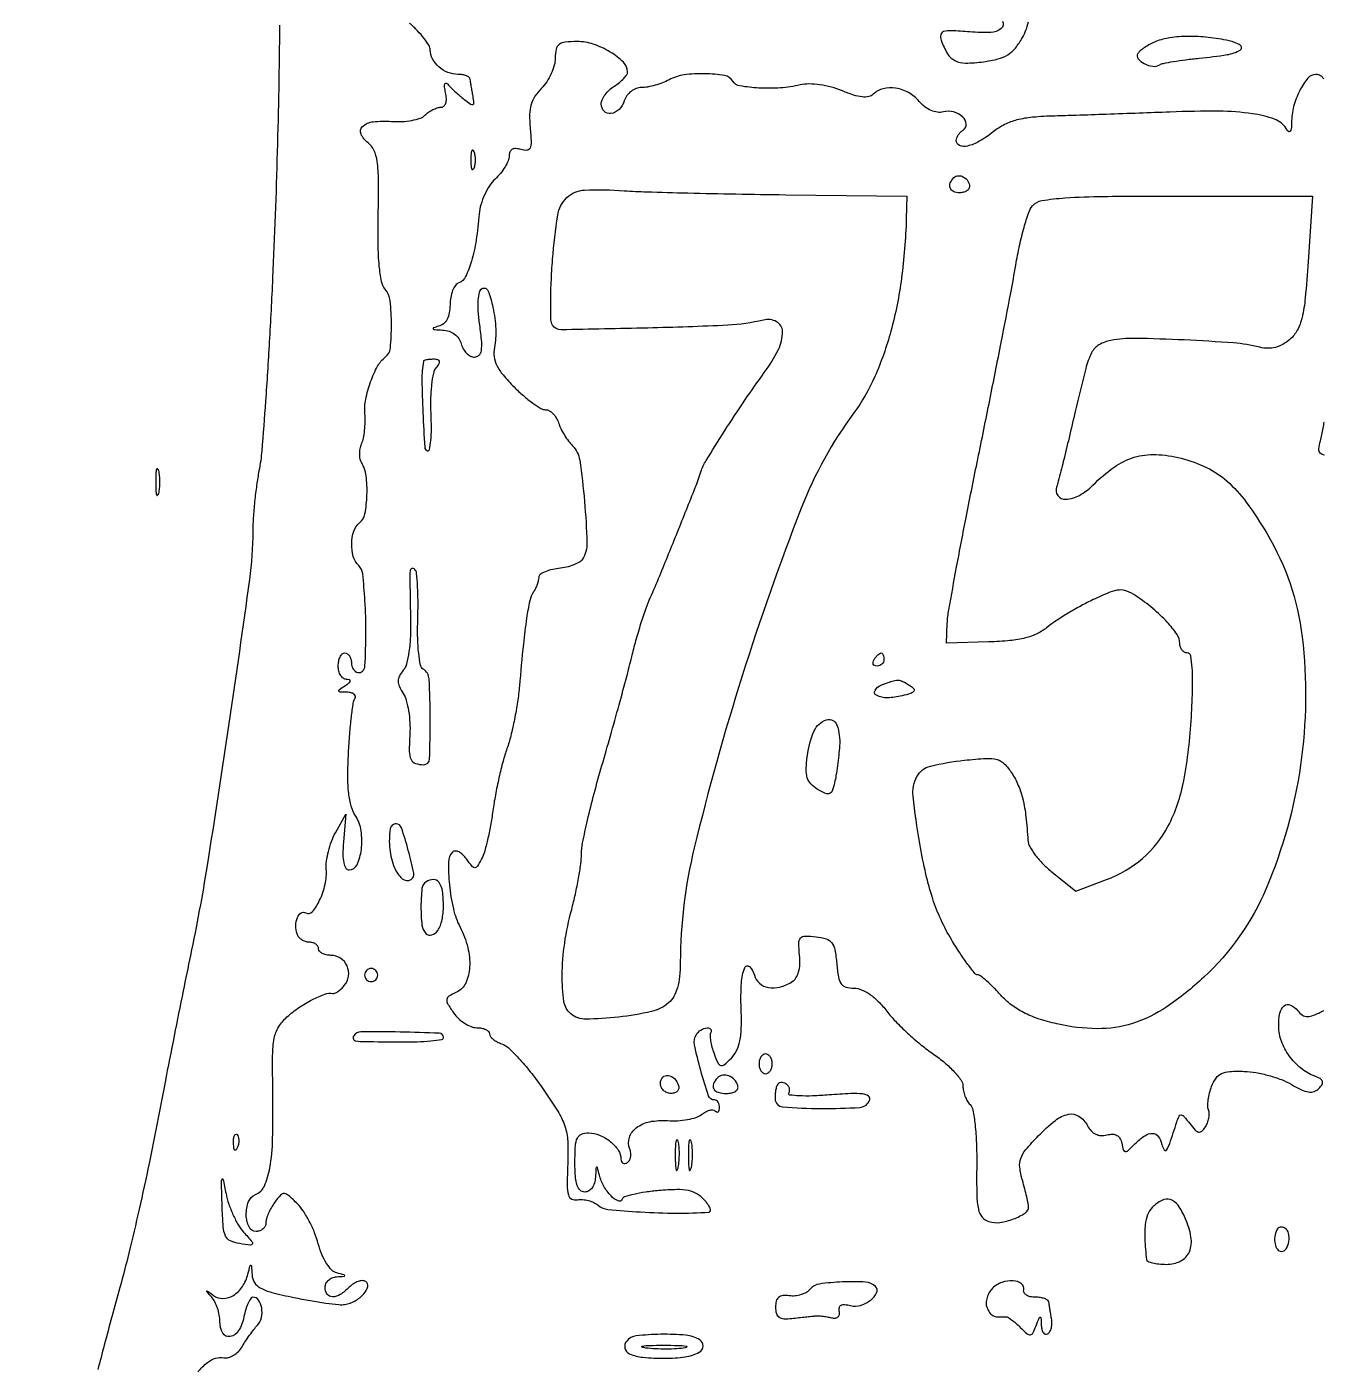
# Model space of a CAD drawing. Extents: x 0 to 5034, y 0 to 2560.
# Drawn here: x 2318.6 to 2515.8, y 1285.7 to 1489.2 of the extents above; entities that cross this region are included whole.
import ezdxf

# ---------------------------------------------------------------- set-up
doc = ezdxf.new("R2010")
doc.units = 0

msp = doc.modelspace()

# ---------------------------------------------------------------- linework, layer by layer
for points in [[(2322.927894, 1251.294968, 0.000022), (2409.49966, 1250.401181, 0.000401)], [(2357.078713, 1489.472589, -0.008938), (2356.009063, 1451, -0.002717), (2355.511209, 1441.266886, -0.003451), (2354.940753, 1432.287104, -0.002715), (2354.369892, 1424.767598, -0.028295), (2353.944662, 1421.700779, 0.014048), (2353.582583, 1419.543079, 0.008969), (2353.277495, 1417.017716, 0.009011), (2353.06732, 1414.529475, 0.016563), (2353, 1412.49777, -0.034414), (2352.494105, 1405.156312, -0.002077), (2349.370779, 1383.270719, -0.003288), (2346.049324, 1361.657528, -0.011962), (2343.521934, 1348, 0.001878), (2342.408718, 1342.595882, 0.000944), (2341.041869, 1335.765625, 0.000938), (2339.655242, 1328.698408, 0.00139), (2338.469021, 1322.5, -0.005474), (2337.237367, 1316.337291, -0.00377), (2335.712904, 1309.38125, -0.003801), (2334.144717, 1302.710392, -0.007741), (2332.792215, 1297.5, 0.001097), (2331.568817, 1293.031975, 0.001211), (2330.404975, 1288.703125, 0.001124), (2329.428247, 1285.001396, 0.006201)], [(2344.653521, 1284.63742, -0.049036), (2346.12396, 1286.083475, -0.095733), (2347.332197, 1286.725083, -0.119978), (2348.59492, 1286.79899, 0.11252), (2349.306245, 1286.830127, 0.067937), (2350.085741, 1287.162923, 0.062649), (2350.811942, 1287.731564, 0.064304), (2351.367359, 1288.457768, -0.014031), (2351.889073, 1289.30386, -0.009812), (2352.521993, 1290.228536, -0.009908), (2353.163999, 1291.091407, -0.020251), (2353.70751, 1291.736707, 0.131288), (2354.312084, 1292.899694, 0.094948), (2354.354625, 1294.366861, 0.113372), (2353.870992, 1295.556528, 0.244424), (2353.018011, 1296, 0.253803), (2352.683702, 1295.818619, 0.037203), (2352.299353, 1295.11875, 0.034497), (2351.935707, 1294.149318, 0.023131), (2351.65, 1293, -0.084743), (2350.851548, 1290.9197, -0.214648), (2349.555788, 1290.009512, -0.327437), (2348.445035, 1290.537037, -0.124269), (2348, 1292.3, 0.04656), (2347.908226, 1293.283403, 0.034901), (2347.632812, 1294.336145, 0.035694), (2347.229233, 1295.298712, 0.065056), (2346.75, 1296.001772, -0.001859), (2346.020269, 1296.826257, -0.379405), (2346.020717, 1296.926706, -0.38604), (2346.119573, 1296.93705, -0.001873), (2347.002835, 1296.284456, 0.165486), (2348.460535, 1295.814185, 0.134766), (2350.043879, 1296.276082, 0.10915), (2351.420233, 1297.608563, 0.08417), (2352.26733, 1299.524933, -0.002098), (2352.604403, 1300.8316, -0.406624), (2352.71125, 1300.8959, -0.33085), (2352.801688, 1300.788767, -0.00185), (2352.883999, 1299.380105, 0.130146), (2353.254852, 1298.236179, 0.127018), (2354.1458, 1297.413179, 0.061024), (2355.87743, 1296.739161, 0.011018), (2359.25, 1295.959227, 0.007899), (2361.752974, 1295.479337, 0.009696), (2364.104688, 1295.113706, 0.008338), (2366.083741, 1294.87874, 0.066683), (2367, 1294.90777, 0.086675), (2368.556903, 1295.454582, 0.080351), (2369.88311, 1296.507509, 0.120489), (2370.48626, 1297.612666, 0.330552), (2370.176581, 1298.390867, 0.151907), (2369.676666, 1298.519617, 0.071762), (2369.016171, 1298.390725, 0.061108), (2368.304654, 1298.039918, 0.051362), (2367.652048, 1297.509191, -0.053437), (2366.28736, 1296.408721, -0.143303), (2365.102151, 1296.058671, -0.248625), (2364.317129, 1296.472216, -0.150771), (2364, 1297.5, -0.113553), (2364.133735, 1298.081275, -0.093499), (2364.514062, 1298.59345, -0.087338), (2365.081595, 1298.958323, -0.082928), (2365.75, 1299.116001, 0.002304), (2366.903474, 1299.197801, 0.382291), (2366.984333, 1299.282011, 0.348281), (2366.911321, 1299.381005, 0.00217), (2365.769828, 1299.685507, -0.138864), (2365.008, 1300.134243, -0.049819), (2364.225467, 1301.136373, -0.042939), (2363.514798, 1302.509519, -0.032194), (2362.967081, 1304.122253, 0.030662), (2362.402607, 1305.801176, 0.023764), (2361.592873, 1307.552119, 0.024297), (2360.676872, 1309.118108, 0.051933), (2359.795096, 1310.204904, 0.013509), (2358.444051, 1311.484854, 0.165796), (2357.799551, 1311.759447, 0.229358), (2357.227832, 1311.533243, 0.027945), (2356.347844, 1310.461027, 0.02985), (2355.831968, 1309.659175, 0.026992), (2355.395929, 1308.774725, 0.027989), (2355.092732, 1307.939194, 0.073165), (2355, 1307.30887, -0.113848), (2354.884823, 1306.809589, -0.100309), (2354.559375, 1306.384481, -0.09388), (2354.072784, 1306.099217, -0.08597), (2353.5, 1306, -0.291577), (2352.427956, 1306.683256, -0.105349), (2352.00456, 1308.524459, -0.093667), (2352.351224, 1310.535715, -0.21495), (2353.409753, 1311.603742, 0.200725), (2354.759587, 1312.893373, 0.06068), (2355.58934, 1315.665772, 0.036216), (2356.021668, 1320.099866, 0.010305), (2356.050643, 1327.025969, -0.005688), (2356.021758, 1332.745994, -0.044185), (2356.273841, 1335.401658, -0.092273), (2356.927248, 1337.101508, -0.071724), (2358.197079, 1338.626957, -0.033656), (2360.019816, 1340.059499, -0.031363), (2362.060475, 1341.271965, -0.031133), (2363.949784, 1342.095724, -0.135923), (2365.154088, 1342.190729, 0.158148), (2365.480193, 1342.230789, 0.041566), (2365.943031, 1342.495186, 0.037946), (2366.447152, 1342.901145, 0.031076), (2366.921342, 1343.405222, 0.138372), (2367.558303, 1344.840308, 0.140525), (2367.345834, 1346.387264, 0.143877), (2366.353971, 1347.561249, 0.146917), (2364.893011, 1348, -0.050854), (2364.168668, 1348.073863, -0.070807), (2363.556072, 1348.29375, -0.0909), (2363.144157, 1348.618285, -0.182536), (2363, 1349, 0.140362), (2362.890798, 1349.381338, 0.099913), (2362.583854, 1349.70625, 0.085122), (2362.1248, 1349.925077, 0.068857), (2361.583333, 1350, -0.080979), (2361.009192, 1350.093601, -0.067685), (2360.45473, 1350.367188, -0.069), (2360.003358, 1350.772203, -0.091774), (2359.730641, 1351.25, -0.088188), (2359.527183, 1352.513127, -0.093847), (2359.780126, 1353.739735, -0.147277), (2360.35937, 1354.451712, -0.295409), (2361.054612, 1354.466248, 0.372771), (2362.05424, 1354.627625, 0.064743), (2363.169464, 1356.375969, 0.054279), (2364.003081, 1358.809337, 0.073518), (2364.176574, 1361.123635, -0.052359), (2364.216185, 1362.335442, -0.027259), (2364.504766, 1363.821509, -0.02678), (2364.971251, 1365.330304, -0.036699), (2365.559346, 1366.623635), (2367.131204, 1369.5), (2366.789176, 1365.25, 0.018376), (2366.707442, 1363.37467, 0.051376), (2366.833245, 1362.066221, 0.089842), (2367.146679, 1361.276252, 0.259041), (2367.644119, 1361, 0.294392), (2368.852806, 1361.779185, 0.076017), (2369.510524, 1364.120694, 0.066208), (2369.481933, 1366.943954, 0.107209), (2368.64854, 1369.18553, -0.073803), (2367.980127, 1370.673423, -0.040421), (2367.593802, 1372.638905, -0.029519), (2367.451983, 1375.249969, -0.012097), (2367.554774, 1378.799424, -0.0068), (2367.7463, 1381.664735, -0.009346), (2368.001574, 1384.233874, -0.006508), (2368.281838, 1386.365257, -0.102814), (2368.530546, 1387.049424, 0.182692), (2368.600805, 1387.410513, 0.185204), (2368.414061, 1387.725266, 0.113074), (2367.960319, 1387.941026, 0.052601), (2367.309017, 1388.015313, -0.011801), (2366.303892, 1388.047553, -0.312363), (2366.102405, 1388.204312, -0.323649), (2366.181771, 1388.44227, -0.012279), (2367, 1389, 0.021149), (2367.621859, 1389.440231, 0.167501), (2367.8125, 1389.730859, 0.405416), (2367.704915, 1389.918023, 0.066727), (2367.25, 1389.984687, -0.156456), (2366.773177, 1390.144102, -0.095937), (2366.367188, 1390.583002, -0.078496), (2366.09307, 1391.234059, -0.060533), (2366, 1392, -0.048028), (2366.073693, 1392.765418, -0.068025), (2366.29375, 1393.4125, -0.088204), (2366.618118, 1393.848523, -0.191087), (2367, 1394, -0.148195), (2367.381354, 1393.884432, -0.098894), (2367.70625, 1393.559375, -0.082425), (2367.925306, 1393.073457, -0.064853), (2368, 1392.5, 0.141382), (2368.276055, 1391.54324, 0.195013), (2368.994021, 1391.026547, 0.260901), (2369.707791, 1391.225483, 0.185345), (2370.055556, 1392, 0.013231), (2370.204976, 1397.144376, 0.016069), (2370.062429, 1401.965382, 0.011525), (2369.717841, 1406.021867, 0.171041), (2369.111111, 1407.288889, -0.127546), (2368.290099, 1408.684762, -0.074967), (2368.040791, 1410.617258, -0.075869), (2368.371344, 1412.511057, -0.139461), (2369.25, 1413.791567, 0.175964), (2370.061041, 1415.175279, 0.036843), (2370.369181, 1418.013416, 0.038723), (2370.242691, 1420.959246, 0.108739), (2369.564185, 1422.896147, -0.088679), (2369.333416, 1423.479536, -0.049185), (2369.255624, 1424.243379, -0.046987), (2369.329707, 1425.057889, -0.055455), (2369.554896, 1425.797887, 0.052758), (2369.820157, 1426.653025, 0.021881), (2370.003156, 1427.850779, 0.021357), (2370.088742, 1429.162561, 0.02579), (2370.052801, 1430.396253, -0.070001), (2370.182674, 1432.59192, -0.036783), (2370.919754, 1435.230659, -0.036401), (2371.988783, 1437.632952, -0.107484), (2373.153932, 1439.000629, 0.208438), (2373.921208, 1440.376331, 0.024663), (2374.094637, 1443.952766, 0.026981), (2373.897285, 1447.549673, 0.147037), (2373.145026, 1449.325254, -0.124994), (2372.578427, 1450.516316, -0.025185), (2372.236805, 1452.856281, -0.020387), (2372.060384, 1456.129676, -0.008311), (2372.076194, 1460.588643, 0.005895), (2372.121107, 1465.949291, 0.033908), (2371.919271, 1468.77922, 0.069814), (2371.43103, 1470.487466, 0.131152), (2370.536176, 1471.597206, -0.128246), (2369.458749, 1472.917841, -0.32521), (2369.690833, 1474.064992, -0.158902), (2371.310211, 1474.802121, -0.04605), (2374.090228, 1474.857614, 0.030301), (2375.667005, 1474.839489, 0.032889), (2377.191129, 1475.015298, 0.034884), (2378.4618, 1475.340211, 0.116858), (2379.188491, 1475.788491, -0.043674), (2379.741068, 1476.252133, -0.036595), (2380.398493, 1476.644119, -0.0381), (2381.057106, 1476.913563, -0.078202), (2381.60638, 1477, 0.181247), (2382.057093, 1477.168929, 0.137511), (2382.348924, 1477.614079, 0.088903), (2382.441897, 1478.327212, 0.04204), (2382.319634, 1479.25, -0.021491), (2382.174186, 1480.083411, -0.099849), (2382.207801, 1480.568178, -0.410358), (2382.389719, 1480.673238, -0.155987), (2382.663253, 1480.5, 0.023475), (2383.099341, 1480.02593, 0.00911), (2383.744682, 1479.410169, 0.008995), (2384.469109, 1478.767405, 0.011012), (2385.169707, 1478.194193, 0.013059), (2386.124449, 1477.486917, 0.247881), (2386.481354, 1477.441887, 0.341852), (2386.643226, 1477.704995, 0.020142), (2386.496218, 1478.694193, -0.003139), (2386.35922, 1479.440556, -0.003123), (2386.231361, 1480.189857, -0.003059), (2386.127708, 1480.846136, -0.012217), (2386.076511, 1481.25, 0.205262), (2385.917018, 1481.537449, 0.069889), (2385.493725, 1481.779687, 0.055576), (2384.894706, 1481.94495, 0.039559), (2384.2, 1482, -0.097656), (2382.686798, 1482.298393, -0.083934), (2381.307689, 1483.157015, -0.087931), (2380.338685, 1484.377491, -0.124547), (2380, 1485.716071, 0.138841), (2379.808222, 1486.393396, 0.026957), (2379.077371, 1487.448638, 0.02678), (2378.06158, 1488.622854, 0.02196), (2376.859134, 1489.766071, -0.006321)], [(2467.04861, 1490.076342, -0.341687), (2466.806004, 1488.972475, -0.167314), (2465.247169, 1488.377877, -0.029186), (2462.055372, 1488.459318, 0.008438), (2459.24238, 1488.648046, 0.083918), (2458.072523, 1488.510156, 0.281787), (2457.64486, 1488.038669, 0.133004), (2457.710607, 1487.187491, 0.048437), (2458.665675, 1485.150043, 0.142608), (2459.784528, 1484.1028, 0.121188), (2461.409698, 1483.725969, 0.030494), (2464.140045, 1483.929272, 0.029735), (2466.34217, 1484.36363, 0.075152), (2467.839412, 1485.004114, 0.083585), (2468.986298, 1486.012091, 0.043552), (2470.057885, 1487.592154, 0.074406), (2470.960832, 1489.988487, 0.05157)], [(2515.897106, 1481.285579, 0.100424), (2515.606526, 1481.660722, 0.093457), (2515.172032, 1481.912504, 0.084909), (2514.660515, 1482, 0.22603), (2513.46867, 1481.432207, 0.053798), (2512.242294, 1479.536163, 0.050883), (2511.310028, 1477.096149, 0.06417), (2510.984687, 1474.702947, -0.018726), (2510.941929, 1473.740508, -0.160989), (2510.776116, 1473.349507, -0.422437), (2510.52358, 1473.336597, -0.064318), (2510.164378, 1473.768271, 0.166373), (2508.393608, 1475.187126, 0.051242), (2505.02647, 1476.023228, 0.033736), (2499.9603, 1476.396502, 0.011161), (2492.5, 1476.275481, -0.00059), (2487.810722, 1476.100208, -0.000489), (2482.816083, 1475.924318, -0.000493), (2478.236351, 1475.772046, -0.001328), (2474.980284, 1475.675661, 0.015562), (2471.607056, 1475.479597, 0.040961), (2469.222289, 1475.067646, 0.053612), (2467.338262, 1474.35838, 0.049676), (2465.595425, 1473.25, -0.034861), (2463.499881, 1471.828575, -0.074264), (2461.684548, 1471.107571, -0.154066), (2460.502771, 1471.197462, -0.306367), (2460, 1471.940983, -0.09317), (2460.076639, 1472.348701, -0.052969), (2460.308014, 1472.795915, -0.050372), (2460.647472, 1473.212324, -0.058221), (2461.048558, 1473.530011, 0.280206), (2461.512175, 1474.440847, 0.190174), (2460.990215, 1475.517431, 0.119992), (2459.588678, 1476.291592, 0.131142), (2458.036829, 1476.29938, -0.096934), (2457.140356, 1476.243265, -0.070007), (2456.17276, 1476.511614, -0.062483), (2455.215562, 1477.079064, -0.050736), (2454.351356, 1477.902615, 0.087514), (2452.73384, 1479.232489, 0.090414), (2450.776943, 1479.909763, 0.099806), (2448.868796, 1479.821736, 0.135914), (2447.37705, 1478.97705, -0.151333), (2446.695627, 1478.617942, -0.073657), (2445.702958, 1478.580622, -0.050442), (2444.37847, 1478.863297, -0.021182), (2442.666807, 1479.49475, 0.032611), (2440.995728, 1480.068221, 0.03144), (2439.243806, 1480.427957, 0.033235), (2437.593796, 1480.548982, 0.058884), (2436.239757, 1480.398253, -0.039896), (2433.251766, 1479.950497, -0.031206), (2429.970957, 1479.928832, -0.027048), (2427.097993, 1480.245768, -0.216612), (2426.01913, 1480.969047, 0.215563), (2424.749638, 1481.823819, 0.036589), (2421.770999, 1482.107105, 0.039613), (2418.594588, 1481.924231, 0.089842), (2416.315741, 1481.179408, -0.032077), (2415.333328, 1480.727701, -0.023002), (2414.186092, 1480.346451, -0.02335), (2413.05537, 1480.083905, -0.045396), (2412.133129, 1480, 0.089652), (2411.312749, 1479.851711, 0.073114), (2410.529953, 1479.420382, 0.071981), (2409.893711, 1478.774005, 0.081795), (2409.5, 1478, -0.117523), (2408.700889, 1476.670812, -0.164267), (2407.474194, 1476.047855, -0.240352), (2406.444206, 1476.397762, -0.195316), (2406, 1477.491526, -0.107418), (2406.143819, 1478.153239, -0.050645), (2406.5875, 1478.911816, -0.046919), (2407.234913, 1479.643741, -0.048682), (2408, 1480.232073, 0.02966), (2408.765539, 1480.775772, 0.035671), (2409.4125, 1481.376265, 0.038477), (2409.868707, 1481.946918, 0.150493), (2410, 1482.373251, 0.202123), (2409.377699, 1483.849775, 0.057384), (2407.364822, 1485.406861, 0.054836), (2404.79314, 1486.59941, 0.08134), (2402.34699, 1487, 0.023625), (2400.489653, 1486.912193, 0.137624), (2399.584699, 1486.563265, 0.18467), (2399.134849, 1485.852128, 0.049742), (2399, 1484.5, -0.068061), (2398.848223, 1483.39016, -0.039029), (2398.384332, 1482.118707, -0.038206), (2397.706388, 1480.890141, -0.051241), (2396.904109, 1479.904109, 0.052416), (2395.918185, 1478.686551, 0.07413), (2395.340144, 1477.419266, 0.064226), (2395.108595, 1475.904338, 0.029627), (2395.180184, 1473.907793, -0.011882), (2395.336648, 1471.717504, -0.11193), (2395.173173, 1470.794968, -0.286978), (2394.690312, 1470.45493, -0.090734), (2393.776075, 1470.571071, 0.056614), (2393.001128, 1470.723507, 0.145695), (2392.448303, 1470.606695, 0.177672), (2392.116603, 1470.229668, 0.092729), (2392, 1469.606343, -0.100862), (2391.85208, 1468.880527, -0.036257), (2391.367852, 1467.937952, -0.034185), (2390.671517, 1466.953011, -0.034271), (2389.848007, 1466.073024, 0.061681), (2389.00453, 1465.066652, 0.036635), (2388.251759, 1463.692378, 0.036153), (2387.693175, 1462.18837, 0.051119), (2387.435917, 1460.784069, -0.018744), (2386.970624, 1456.808839, -0.032951), (2386.24917, 1453.580732, -0.03838), (2385.36161, 1451.240331, -0.193666), (2384.35781, 1450.307063, 0.146556), (2383.837074, 1449.905043, 0.059134), (2383.398857, 1449.110795, 0.051713), (2383.100481, 1448.083661, 0.044875), (2383, 1446.966335, -0.043987), (2382.889998, 1445.718377, -0.078827), (2382.554294, 1444.748317, -0.098223), (2382.000941, 1444.072801, -0.108689), (2381.25, 1443.689326, 0.015572), (2380.471053, 1443.45963, 0.56452), (2380.436823, 1443.310114, 0.174733), (2380.710553, 1443.187205, 0.006651), (2381.84362, 1443.116001, -0.066603), (2382.84633, 1442.930983, -0.080271), (2383.697058, 1442.492752, -0.084737), (2384.332366, 1441.832112, -0.085459), (2384.710251, 1441, 0.064989), (2385.020586, 1440.235421, 0.067624), (2385.513557, 1439.5875, 0.074913), (2386.106674, 1439.149761, 0.122165), (2386.710469, 1439, 0.191581), (2387.396889, 1439.27303, 0.164122), (2387.763978, 1439.964069, 0.064073), (2387.811454, 1441.320362, 0.010925), (2387.514832, 1443.892155, -0.017343), (2387.302942, 1445.962399, -0.032902), (2387.300375, 1447.63748, -0.039392), (2387.477706, 1448.86918, -0.201536), (2387.870468, 1449.419945, -0.467391), (2388.763334, 1449.123198, -0.042336), (2389.532389, 1446.554139, -0.039594), (2389.947617, 1443.304671, -0.059277), (2389.746375, 1440.453578, 0.080938), (2389.708171, 1439.057549, 0.082324), (2390.116433, 1437.730434, 0.059247), (2391.067598, 1436.28205, 0.021495), (2392.732466, 1434.467534, 0.017721), (2394.157759, 1433.139842, 0.022237), (2395.572867, 1432.018588, 0.021148), (2396.814778, 1431.199057, 0.136083), (2397.532612, 1431, -0.130179), (2398.089278, 1430.85257, -0.068811), (2398.659683, 1430.414239, -0.061084), (2399.156906, 1429.768477, -0.056765), (2399.498121, 1429.00592, 0.037513), (2399.849033, 1428.133237, 0.022701), (2400.385892, 1427.156813, 0.022678), (2401.010692, 1426.230579, 0.036667), (2401.63157, 1425.511287, -0.161984), (2402.722189, 1423.333172, -0.013857), (2403.450273, 1417.048175, -0.014473), (2403.82045, 1410.746421, -0.146869), (2403.148681, 1408.240571, -0.127763), (2402.697528, 1407.809126, -0.035706), (2401.805664, 1407.391928, -0.033546), (2400.691943, 1407.04852, -0.029753), (2399.49675, 1406.840233, 0.031058), (2398.3479, 1406.636933, 0.045383), (2397.375797, 1406.306193, 0.054956), (2396.694036, 1405.908153, 0.233413), (2396.484687, 1405.5, -0.056213), (2396.424416, 1405.030292, -0.025512), (2396.24638, 1404.435718, -0.024873), (2395.992547, 1403.821149, -0.031165), (2395.694933, 1403.281167, 0.087131), (2395.129195, 1401.913489, 0.017448), (2394.645806, 1399.308863, 0.012172), (2394.151561, 1395.352018, 0.003176), (2393.553115, 1388.97494, -0.015866), (2393.265406, 1386.567567, -0.011393), (2392.797864, 1383.899303, -0.011524), (2392.235802, 1381.377455, -0.024216), (2391.660452, 1379.45477, 0.019665), (2391.06702, 1377.535421, 0.009347), (2390.447406, 1375.023523, 0.009249), (2389.896604, 1372.369802, 0.012956), (2389.510313, 1369.97983, -0.011542), (2389.15598, 1367.747512, -0.012139), (2388.70403, 1365.571381, -0.011849), (2388.224923, 1363.716324, -0.052026), (2387.805488, 1362.667425, -0.016945), (2387.165397, 1361.544926, -0.260135), (2386.790087, 1361.335156, -0.225741), (2386.378824, 1361.530459, -0.013008), (2385.502384, 1362.665852, 0.04625), (2384.932939, 1363.310149, 0.073039), (2384.328962, 1363.731148, 0.102588), (2383.787608, 1363.874267, 0.212985), (2383.38786, 1363.721194, 0.196102), (2382.747425, 1362.198397, 0.027651), (2382.901888, 1358.72734, 0.032046), (2383.508676, 1355.056762, 0.063305), (2384.531937, 1352.290873, -0.059163), (2385.696513, 1349.221111, -0.075185), (2385.981599, 1346.207585, -0.094208), (2385.379992, 1343.787273, -0.181714), (2383.979944, 1342.402814, 0.031191), (2382.835029, 1341.80289, 0.225219), (2382.501658, 1341.29708, 0.172204), (2382.637431, 1340.631991, 0.017205), (2383.536648, 1339.25, 0.051838), (2384.283767, 1338.389232, 0.045942), (2385.221078, 1337.660938, 0.048588), (2386.197869, 1337.162742, 0.09391), (2387.056704, 1337, -0.046027), (2387.800515, 1336.931384, -0.065963), (2388.429157, 1336.726045, -0.086025), (2388.853528, 1336.423674, -0.197533), (2389, 1336.067388, 0.162736), (2389.133817, 1335.667129, 0.060506), (2389.550611, 1335.233973, 0.051821), (2390.157176, 1334.836369, 0.042363), (2390.87442, 1334.539857, -0.112924), (2391.841865, 1333.970117, -0.017083), (2393.431259, 1332.361893, -0.018417), (2395.201892, 1330.295692, -0.014996), (2396.946386, 1327.960927, -0.012677), (2399.377959, 1324.300489, -0.059036), (2400.462697, 1322.01456, -0.06993), (2400.892662, 1319.723267, -0.02218), (2400.897919, 1316.238457, 0.008136), (2400.811521, 1312.987796, 0.070194), (2400.998937, 1311.552681, 0.214645), (2401.511137, 1310.935724, 0.159076), (2402.400141, 1310.810873, -0.064891), (2403.169789, 1310.846597, -0.043872), (2404.036595, 1310.696995, -0.043866), (2404.864183, 1310.398396, -0.064785), (2405.516076, 1309.986658, 0.150055), (2407.008699, 1309.364651, 0.008747), (2411.983902, 1308.968496, 0.01408), (2417.422475, 1308.784558, 0.018299), (2422.404988, 1308.938785, 0.35164), (2422.602781, 1309.120774, 0.133098), (2422.557078, 1309.52021, 0.061929), (2422.225446, 1310.124007, 0.027407), (2421.65191, 1310.832141, 0.076774), (2420.558273, 1311.720121, 0.082815), (2419.275115, 1312.208219, 0.054969), (2417.501956, 1312.365382, 0.015804), (2414.746922, 1312.219146, 0.015028), (2412.712655, 1311.984812, 0.022054), (2410.944241, 1311.646834, 0.018564), (2409.556092, 1311.262551, 0.229864), (2409.169643, 1310.895933, -0.43564), (2408.54796, 1310.640931, -0.096574), (2407.498989, 1311.39774, -0.059804), (2406.395026, 1312.899881, -0.066271), (2405.723851, 1314.570721, 0.004115), (2405.421562, 1315.716959, 0.480043), (2405.297582, 1315.770785, 0.261357), (2405.193788, 1315.610274, 0.002806), (2405.116001, 1314.25, -0.060975), (2404.961763, 1313.36897, -0.08212), (2404.603664, 1312.644334, -0.09885), (2404.094205, 1312.168881, -0.139348), (2403.5, 1312, -0.188641), (2402.803001, 1312.272668, -0.12648), (2402.333333, 1313, -0.063857), (2402.072487, 1314.326193, -0.016668), (2402, 1316.5, -0.01372), (2402.068973, 1319.013139, -0.09441), (2402.365079, 1320.206897, -0.193169), (2402.984712, 1320.793189, -0.094308), (2404.071429, 1321, -0.099353), (2405.739574, 1320.665223, -0.071154), (2407.377622, 1319.687373, -0.075081), (2408.589277, 1318.362162, -0.14878), (2409, 1317.012412, 0.093997), (2409.073225, 1316.626349, 0.172262), (2409.280921, 1316.387653, 0.173392), (2409.591506, 1316.334279, 0.095385), (2409.956326, 1316.473008, 0.127958), (2410.278798, 1316.810469, 0.080917), (2410.464822, 1317.32539, 0.071976), (2410.490109, 1317.934531, 0.066144), (2410.34445, 1318.54476, -0.168427), (2410.286929, 1320.304011, -0.157416), (2411.325377, 1321.77939, -0.113395), (2413.378069, 1322.694581, -0.06651), (2416.07575, 1322.858659, 0.031245), (2417.607562, 1322.843942, 0.031202), (2419.129985, 1323.020176, 0.032817), (2420.434093, 1323.343794, 0.096265), (2421.242361, 1323.786179, -0.047171), (2421.842595, 1324.195459, -0.063367), (2422.453816, 1324.4379, -0.079225), (2422.983084, 1324.487228, -0.182024), (2423.342009, 1324.324657, 0.113033), (2423.592176, 1324.167715, 0.253554), (2423.806715, 1324.20266, 0.172529), (2423.953729, 1324.43152, 0.057388), (2424, 1324.833333, 0.065194), (2423.941597, 1325.279346, 0.082665), (2423.77038, 1325.657292, 0.098999), (2423.516412, 1325.910107, 0.147498), (2423.218315, 1326, -0.321108), (2422.316644, 1326.645639, -0.014468), (2421.128337, 1330.500319, -0.017109), (2420.190878, 1334.400562, -0.191087), (2420.465245, 1335.943765, -0.115233), (2421.156, 1336.637801, -0.105563), (2422.104974, 1336.982017, -0.261471), (2422.636221, 1336.773596, -0.314159), (2422.67643, 1336.25, 0.141171), (2422.562719, 1335.807733, 0.029896), (2422.633895, 1335.006516, 0.029075), (2422.833163, 1334.05535, 0.024049), (2423.151755, 1333.070056, 0.016187), (2423.759308, 1331.605355, 0.22405), (2424.184867, 1331.243692, 0.247799), (2424.707348, 1331.361748, 0.019622), (2425.784341, 1332.359602, 0.085549), (2426.592086, 1333.50649, 0.062518), (2427.080214, 1334.989163, 0.042783), (2427.301142, 1337.033346, 0.014887), (2427.278529, 1339.998161, -0.022442), (2427.306958, 1343.799627, -0.083001), (2427.824086, 1346.134333, -0.537331), (2428.550681, 1346.282429, -0.13327), (2429.29269, 1344.988753, 0.150791), (2430.058621, 1343.753681, 0.135917), (2431.419241, 1343.102813, 0.109681), (2433.170214, 1343.17724, 0.075843), (2434.993558, 1343.974857, 0.111204), (2435.598814, 1344.579945, 0.071152), (2436.007719, 1345.490762, 0.058437), (2436.200284, 1346.660424, 0.037753), (2436.160382, 1348.033993, -0.020302), (2436.041531, 1349.891033, -0.191062), (2436.313566, 1350.626539, -0.215184), (2436.995911, 1350.927223, -0.026301), (2438.666824, 1350.824448, -0.046233), (2440.221981, 1350.498793, -0.154932), (2441.067415, 1349.912622, -0.120891), (2441.5374, 1348.850282, -0.023337), (2441.810365, 1346.75, 0.02119), (2442.065367, 1344.719805, 0.111592), (2442.489262, 1343.687361, 0.172255), (2443.216628, 1343.170523, 0.069265), (2444.441676, 1343, -0.097312), (2445.59595, 1342.773202, -0.055524), (2446.848442, 1342.09065, -0.046492), (2448.139919, 1340.996628, -0.030875), (2449.411295, 1339.527411, 0.029237), (2450.744314, 1337.976728, 0.014654), (2452.594987, 1336.171482, 0.014497), (2454.624877, 1334.410165, 0.020764), (2456.529984, 1332.979371, -0.024609), (2458.241295, 1331.673427, -0.0307), (2459.686933, 1330.292695, -0.031828), (2460.721381, 1329.022193, -0.156178), (2461, 1328.151959, 0.053367), (2461.080396, 1327.400872, 0.038505), (2461.321704, 1326.592934, 0.039111), (2461.675563, 1325.851685, 0.06555), (2462.095162, 1325.304838, -0.153914), (2462.534127, 1324.461596, -0.016132), (2462.85371, 1322.230514, -0.018204), (2463.061228, 1319.416446, -0.011978), (2463.104259, 1316.169339, 0.006349), (2463.113526, 1311.519715, 0.049453), (2463.358789, 1309.368392, 0.123431), (2463.935367, 1308.198651, 0.140893), (2464.971325, 1307.509101, 0.112978), (2466.637861, 1307.371587, 0.054875), (2468.718327, 1307.907951, 0.056122), (2470.472331, 1308.807951, 0.251242), (2471, 1309.791786, 0.052315), (2470.953167, 1310.238171, 0.005472), (2470.723264, 1311.266211, 0.006737), (2470.418679, 1312.487401, 0.005349), (2470.057918, 1313.79805, -0.038821), (2469.656133, 1315.762986, -0.117589), (2469.804997, 1317.110731, -0.089819), (2470.577152, 1318.449166, -0.017084), (2472.474548, 1320.541448, -0.032177), (2475.070662, 1322.891592, -0.117318), (2477.069617, 1323.827319, -0.200729), (2478.654619, 1323.519284, -0.123435), (2479.951728, 1322.090197, 0.066967), (2480.512238, 1321.313526, 0.091767), (2481.207756, 1320.807573, 0.095927), (2482.013565, 1320.597844, 0.079953), (2482.895719, 1320.682981, -0.063356), (2483.765409, 1320.796006, -0.129129), (2484.427302, 1320.624072, -0.139302), (2484.88744, 1320.161717, -0.079136), (2485.158807, 1319.414191, 0.024022), (2485.409016, 1318.384248, 0.319925), (2485.699182, 1318.156634, 0.199696), (2486.123613, 1318.310747, 0.010725), (2487.178571, 1319.321407, -0.044396), (2488.663549, 1320.563761, -0.157632), (2489.836219, 1320.920413, -0.234126), (2490.706171, 1320.470368, -0.099994), (2491.271918, 1319.25, 0.076243), (2491.618283, 1318.400039, 0.551888), (2491.977306, 1318.391758, 0.065691), (2492.453894, 1319.368181, 0.003515), (2493.527518, 1322.653497, -0.032508), (2493.876439, 1323.543013, -0.325165), (2494.206601, 1323.724767, -0.187777), (2494.630407, 1323.495017, -0.012665), (2495.508514, 1322.403497, 0.022845), (2496.325607, 1321.429106, 0.15691), (2496.862658, 1321.124448, 0.244215), (2497.341444, 1321.259185, 0.059035), (2497.888477, 1321.909316, 0.053639), (2498.209742, 1322.534963, 0.045975), (2498.411119, 1323.247815, 0.048254), (2498.471231, 1323.936995, 0.089482), (2498.366666, 1324.486868, -0.094104), (2498.255887, 1325.099985, -0.030485), (2498.320504, 1326.023528, -0.029163), (2498.51972, 1327.064369, -0.028952), (2498.839037, 1328.077551, -0.060642), (2499.50273, 1329.339016, -0.134514), (2500.32848, 1330.031583, -0.095439), (2501.585232, 1330.339372, -0.021458), (2503.798151, 1330.354797, -0.034829), (2505.568701, 1330.167185, -0.023442), (2507.552673, 1329.719206, -0.023655), (2509.440843, 1329.101332, -0.042528), (2510.908489, 1328.394986, 0.021275), (2512.483643, 1327.552751, 0.075023), (2513.57791, 1327.215798, 0.121845), (2514.420855, 1327.294886, 0.112814), (2515.157406, 1327.757406, 0.060935), (2515.636572, 1328.370137, 0.231893), (2515.677219, 1328.840368, 0.176215), (2515.319335, 1329.249772, 0.034487), (2514.417217, 1329.668588, -0.081733), (2512.385813, 1330.855562, -0.064511), (2510.647637, 1332.721199, -0.065131), (2509.457144, 1334.947122, -0.087392), (2509.033269, 1337.190983, -0.050211), (2509.211122, 1339.20741, -0.174553), (2509.866658, 1340.316205, -0.289269), (2510.821694, 1340.439192, -0.1112), (2511.928302, 1339.586391, 0.069907), (2512.661656, 1338.918807, 0.151801), (2513.382361, 1338.697764, 0.096446), (2514.319615, 1338.883856, 0.018612), (2515.902227, 1339.601111, 0.035497)], [(2515.97677, 1424.081983, -0.18309), (2515.349645, 1424.407361, -0.211216), (2515.145902, 1425.035378, -0.039829), (2515.369714, 1426.25, 0.011611), (2515.601557, 1427.203105, 0.010252), (2515.799577, 1428.20625, 0.010353), (2515.940775, 1429.11775, 0.030524)]]:
    msp.add_lwpolyline(points, format="xyb")
for points in [[(2490.352327, 1487.006691, 0.025921), (2489.486411, 1486.603965, 0.025363), (2488.660287, 1486.111145, 0.026219), (2487.981846, 1485.604946, 0.081123), (2487.608071, 1485.174862, 0.314534), (2487.651727, 1484.394698, 0.108877), (2488.570653, 1483.638555, 0.087898), (2489.888433, 1483.236286, 0.170244), (2490.951198, 1483.469839, -0.090496), (2491.490979, 1483.681111, -0.006967), (2493.02984, 1483.958975, -0.009366), (2494.888366, 1484.232213, -0.007006), (2496.945147, 1484.466099, 0.013645), (2501.204592, 1485.007831, 0.093323), (2503.190325, 1485.710034, 0.568624), (2503.198058, 1486.430525, 0.083489), (2501.5, 1487.110482, 0.026134), (2498.320945, 1487.630144, 0.02978), (2495.241229, 1487.784975, 0.032531), (2492.497131, 1487.580574, 0.061104)], [(2386.157895, 1469, 0.017491), (2386.189089, 1468.10856, 0.078554), (2386.306058, 1467.601562, 0.447206), (2386.474999, 1467.540618, 0.174857), (2386.662281, 1467.75, 0.057986), (2386.818615, 1468.320008, 0.037979), (2386.87034, 1469, 0.037979), (2386.818615, 1469.679992, 0.057986), (2386.662281, 1470.25, 0.174857), (2386.474999, 1470.459382, 0.447206), (2386.306058, 1470.398438, 0.078554), (2386.189089, 1469.89144, 0.017491)], [(2462, 1464.940983, -0.156819), (2461.8846, 1464.582093, -0.097386), (2461.559375, 1464.276414, -0.079459), (2461.073598, 1464.070066, -0.06085), (2460.5, 1464, -0.103624), (2459.575357, 1464.193711, -0.202875), (2459.067517, 1464.730754, -0.1934), (2459.086489, 1465.491235, -0.094876), (2459.63948, 1466.306147, -0.191124), (2460.316568, 1466.598585, -0.139481), (2461.119339, 1466.396031, -0.123736), (2461.764316, 1465.769921, -0.139398)], [(2434, 1463.706363), (2452.5, 1463.5), (2452.393831, 1460, -0.025279), (2451.665527, 1451.01402, -0.033314), (2450.04864, 1442.955876, -0.037279), (2447.608939, 1436.04024, -0.055724), (2444.399879, 1430.5, 0.066246), (2436.428891, 1416.048297, 0.016514), (2427.443565, 1390.543214, 0.016905), (2420.13987, 1364.34543, 0.058584), (2418.018426, 1346.904988, -0.024502), (2417.905316, 1344.772971, -0.044885), (2417.573998, 1343.065945, -0.056296), (2417.024918, 1341.744802, -0.087355), (2416.25, 1340.787765, -0.123882), (2413.633683, 1339.460774, -0.027466), (2408.643252, 1338.614594, -0.025174), (2403.638202, 1338.300336, -0.178122), (2401.379985, 1339.099604, -0.18694), (2400.318363, 1341.004416, -0.036614), (2400.056238, 1344.991546, -0.034983), (2400.435434, 1349.875502, -0.02871), (2401.5, 1355, 0.011347), (2402.066015, 1357.317577, 0.010318), (2402.546097, 1359.732864, 0.01039), (2402.885884, 1361.910354, 0.032489), (2402.988131, 1363.388473, -0.048842), (2403.162354, 1365.095414, -0.006934), (2403.909242, 1368.545593, -0.00784), (2404.916627, 1372.613897, -0.006608), (2406.107162, 1376.888473, 0.00234), (2407.400543, 1381.383505, 0.002022), (2408.717361, 1386.114921, 0.002035), (2409.8763, 1390.413779, 0.005919), (2410.629699, 1393.396364, -0.009195), (2411.274763, 1395.881401, -0.007886), (2412.042679, 1398.472365, -0.007964), (2412.814856, 1400.803773, -0.022485), (2413.452296, 1402.396364, 0.009344), (2414.888976, 1405.729194, 0.001454), (2417.586893, 1412.379303, 0.001087), (2420.296104, 1419.155904, 0.016263), (2421.159165, 1421.552755, -0.059511), (2421.95959, 1423.288931, -0.004414), (2424.737808, 1427.723255, -0.006699), (2427.855512, 1432.461998, -0.009176), (2430.795657, 1436.635993, 0.042128), (2432.936458, 1440.144918, 0.120857), (2433.563523, 1442.909327, 0.27198), (2432.660513, 1444.386812, 0.185266), (2430.655716, 1444.638125, -0.048775), (2425.242773, 1443.85212, -0.005752), (2413.06825, 1443.423099, -0.00185), (2399.888593, 1443.159179, -0.264294), (2398.576011, 1443.877012, -0.132616), (2398.3443, 1444.65383, -0.007099), (2398.313179, 1447.249639, -0.010713), (2398.386999, 1450.372555, -0.007572), (2398.598099, 1453.874824, -0.019995), (2399.375374, 1460.584325, -0.164386), (2400.779532, 1463.273739, -0.183568), (2403.447359, 1464.403784, -0.026133), (2409.5, 1464.31493, 0.008855), (2412.919958, 1464.146448, 0.00167), (2419.171875, 1463.970255, 0.001785), (2426.477276, 1463.814884, 0.001635)], [(2513.512441, 1453.5, -0.006656), (2513.074205, 1448.004833, -0.034476), (2512.583651, 1444.999798, -0.065017), (2511.865003, 1443.093965, -0.093065), (2510.737615, 1441.688469, -0.049729), (2509.656305, 1440.933064, -0.064364), (2508.534411, 1440.482545, -0.066552), (2507.365518, 1440.341124, -0.058416), (2506.14532, 1440.499663, 0.042307), (2502.162397, 1441.147908, 0.007672), (2494.680044, 1441.608156, 0.007256), (2487.188527, 1441.844799, 0.049242), (2483.5, 1441.544114, 0.090155), (2481.696791, 1440.866272, 0.142859), (2480.582579, 1439.664495, 0.053994), (2479.683406, 1437.245797, 0.004519), (2478.100503, 1430.7495, -0.001404), (2477.148238, 1426.732724, -0.00196), (2476.272421, 1423.146079, -0.00118), (2475.515866, 1420.130134, -0.025657), (2475.246749, 1419.258429, 0.251397), (2475.434221, 1417.945601, 0.251234), (2476.63206, 1417.375688, 0.115248), (2478.722232, 1417.971467, 0.07088), (2480.771229, 1419.524865, -0.043573), (2483.987765, 1422.251285, -0.080183), (2487.060933, 1423.7586, -0.084101), (2490.34964, 1424.18243, -0.052303), (2494.208424, 1423.622297, -0.051417), (2498.07063, 1422.206324, -0.067203), (2501.196362, 1420.12092, -0.054999), (2504.085762, 1416.94601, -0.022808), (2507.283843, 1412.094993, -0.105271), (2512.598544, 1396.450222, -0.065052), (2512.360433, 1376.951762, -0.065063), (2507.121338, 1358.173156, -0.10543), (2497.634035, 1344.659457, -0.037887), (2491.999558, 1340.169103, -0.072613), (2486.810317, 1337.648549, -0.07951), (2481.443974, 1336.845711, -0.054218), (2475.306707, 1337.576476, -0.022469), (2472.463255, 1338.368856, -0.039332), (2470.208981, 1339.309556, -0.045342), (2468.36265, 1340.478906, -0.0458), (2466.764096, 1341.958376, 0.012462), (2465.660459, 1343.125485, 0.017097), (2464.607411, 1344.114854, 0.013862), (2463.696741, 1344.870018, 0.158173), (2463.264096, 1345.028362, -0.217639), (2462.837909, 1345.242548, -0.009179), (2461.776752, 1346.61507, -0.01437), (2460.565451, 1348.344292, -0.009574), (2459.273784, 1350.390095, -0.0287), (2457.679887, 1353.402686, -0.027542), (2456.416855, 1356.619078, -0.023773), (2455.374591, 1360.362078, -0.013288), (2454.446858, 1364.999092, -0.015281), (2453.427389, 1372.216162, -0.151405), (2454.000939, 1375.186304, -0.21311), (2456.071581, 1376.791928, -0.034211), (2461.234167, 1377.684719, -0.01146), (2464.574858, 1377.952297, -0.080797), (2466.190909, 1377.783233, -0.131975), (2467.304528, 1377.133862, -0.050144), (2468.445136, 1375.724077, -0.046538), (2469.434808, 1373.855287, -0.039939), (2470.122759, 1371.738184, -0.030976), (2470.585467, 1369.081213, -0.013382), (2470.886009, 1365.5, 0.114874), (2471.168411, 1364.53862, 0.033955), (2472.017884, 1363.248644, 0.032121), (2473.200913, 1361.884589, 0.029676), (2474.579047, 1360.644319), (2478.158034, 1357.788638), (2482.829017, 1359.521871, 0.088231), (2488.328356, 1362.753795, 0.095739), (2492.192509, 1367.605521, 0.07441), (2494.602978, 1374.571708, 0.033043), (2495.755452, 1384.25, 0.006429), (2495.935346, 1388.790277, 0.022611), (2495.88136, 1391.712847, 0.03011), (2495.649979, 1393.570974, 0.361267), (2495.133697, 1394, -0.128015), (2494.701348, 1394.112538, -0.10074), (2494.333023, 1394.429182, -0.08932), (2494.085382, 1394.902847, -0.076038), (2494, 1395.461045, 0.152975), (2493.576776, 1396.811982, 0.035043), (2492.059339, 1398.699052, 0.032679), (2489.902651, 1400.741324, 0.025329), (2487.312151, 1402.678838, 0.053006), (2485.940122, 1403.402954, 0.1174), (2484.776696, 1403.573999, 0.075517), (2483.349181, 1403.226923, 0.013235), (2480.812151, 1402.10695, 0.014042), (2478.972737, 1401.171963, 0.010688), (2477.010659, 1400.049261, 0.010831), (2475.21529, 1398.916728, 0.024779), (2473.926263, 1397.969012, -0.057375), (2472.344276, 1396.957467, -0.051516), (2470.516103, 1396.28737, -0.039022), (2468.167608, 1395.883298, -0.01585), (2464.926263, 1395.686348), (2458.5, 1395.5), (2458.632841, 1398.5, -0.03315), (2458.858829, 1400.536299, -0.001691), (2460.05107, 1407.08125, -0.002694), (2461.537522, 1414.854067, -0.001949), (2463.274311, 1423.5, 0.001068), (2465.093187, 1432.4727, 0.001148), (2466.830127, 1441.240625, 0.001085), (2468.288079, 1448.776609, 0.00546), (2469.047952, 1453, -0.012118), (2469.625479, 1455.981542, -0.014798), (2470.315003, 1458.7375, -0.013337), (2471.018871, 1461.001464, -0.094079), (2471.584916, 1462, -0.178006), (2473.014432, 1462.809328, -0.023642), (2476.521693, 1463.216457, -0.0146), (2482.36092, 1463.444827, -0.002473), (2493.516487, 1463.5), (2514.176108, 1463.5)], [(2378.944444, 1438.333333, 0.043907), (2378.726704, 1435.525446, 0.009148), (2378.868467, 1430.580704, 0.003106), (2379.149323, 1425.303267, 0.312157), (2379.58274, 1424.75, 0.450428), (2379.885908, 1424.933915, 0.020736), (2380.072228, 1426.279243, 0.022784), (2380.164295, 1428.09746, 0.012831), (2380.11871, 1430.306998, -0.017676), (2380.093362, 1432.62387, -0.021678), (2380.239894, 1434.783113, -0.02077), (2380.512616, 1436.555882, -0.125286), (2380.908983, 1437.390331, 0.034513), (2381.35361, 1438.008256, 0.222587), (2381.397201, 1438.380101, 0.270913), (2381.142641, 1438.603517, 0.047838), (2380.484124, 1438.666667, 0.021108), (2379.911427, 1438.642479, 0.032207), (2379.419642, 1438.56875, 0.033595), (2379.052379, 1438.462995, 0.270877)], [(2338.232003, 1420, 0.011065), (2338.259713, 1418.748017, 0.052887), (2338.366341, 1418.042187, 0.542911), (2338.521012, 1417.99086, 0.161593), (2338.689326, 1418.25, 0.039571), (2338.831531, 1419.047266, 0.024357), (2338.877971, 1420, 0.024357), (2338.831531, 1420.952734, 0.039571), (2338.689326, 1421.75, 0.161593), (2338.521012, 1422.00914, 0.542911), (2338.366341, 1421.957813, 0.052887), (2338.259713, 1421.251983, 0.011065)], [(2376.92122, 1406.416667, 0.022571), (2376.896086, 1405.797894, 0.001326), (2376.909625, 1403.91518, 0.002003), (2376.940685, 1401.67269, 0.001474), (2376.992377, 1399.188203, -0.016265), (2376.968805, 1396.502623, -0.024913), (2376.75704, 1394.185037, -0.027628), (2376.394931, 1392.362945, -0.110776), (2375.881322, 1391.357002, 0.052712), (2375.30605, 1390.492959, 0.120987), (2375.120515, 1389.738935, 0.105575), (2375.295269, 1388.918664, 0.034506), (2375.879682, 1387.821052, -0.071973), (2376.346636, 1386.759917, -0.027384), (2376.694093, 1385.177142, -0.026437), (2376.888733, 1383.389934, -0.029267), (2376.883693, 1381.652253, 0.015023), (2376.801708, 1379.039956, 0.107474), (2377.06698, 1377.812226, 0.207932), (2377.73922, 1377.205944, 0.081136), (2379, 1377, 0.403566), (2379.886446, 1377.854677, 0.010221), (2379.98435, 1383.955265, 0.011393), (2379.818783, 1390.045331, 0.246641), (2378.936101, 1391.539492, -0.208413), (2378.509896, 1392.154157, -0.021198), (2378.233215, 1393.949035, -0.022529), (2378.079429, 1396.293306, -0.01322), (2378.096251, 1399.105025, 0.009181), (2378.134143, 1401.799688, 0.013316), (2378.060567, 1404.177724, 0.00888), (2377.912838, 1406.135381, 0.174829), (2377.660151, 1406.673183, 0.083952), (2377.401951, 1406.856691, 0.19868), (2377.170778, 1406.870143, 0.203129), (2377.00121, 1406.71688, 0.087554)], [(2449, 1393, -0.105053), (2448.918938, 1392.618444, -0.099167), (2448.688914, 1392.29375, -0.09642), (2448.345238, 1392.076123, -0.093332), (2447.940983, 1392, -0.108972), (2447.586039, 1392.078288, -0.182303), (2447.3746, 1392.29375, -0.161196), (2447.343488, 1392.6179, -0.082592), (2447.5, 1393, -0.029505), (2447.768994, 1393.382774, -0.035638), (2448.066025, 1393.70625, -0.038439), (2448.34829, 1393.934461, -0.151918), (2448.559017, 1394, -0.210953), (2448.727648, 1393.92554, -0.081139), (2448.870461, 1393.70625, -0.061769), (2448.967655, 1393.382849, -0.042167)], [(2452.947845, 1389.053395, -0.063843), (2453.537397, 1388.565233, -0.364701), (2453.557062, 1388.189333, -0.154631), (2453.083931, 1387.853835, -0.01602), (2451.754681, 1387.474565, -0.056568), (2449.522557, 1387.176183, -0.123596), (2447.852041, 1387.560409, -0.433559), (2447.635219, 1388.312784, -0.166497), (2448.566376, 1389.102217, -0.011472), (2450.254636, 1389.71906, -0.084828), (2451.097726, 1389.853481, -0.112209), (2451.835691, 1389.677087, -0.0265)], [(2442.253083, 1379.891188, -0.008872), (2442.120441, 1378.428337, -0.006816), (2441.925538, 1376.836094, -0.006898), (2441.702347, 1375.351584, -0.016245), (2441.484774, 1374.25296, -0.029948), (2441.121805, 1373.027144, -0.216708), (2440.702248, 1372.598405, -0.204598), (2440.086965, 1372.619467, -0.026558), (2438.901994, 1373.25296, -0.067178), (2437.881059, 1374.075529, -0.116592), (2437.336926, 1375.01215, -0.083423), (2437.169862, 1376.313278, -0.022483), (2437.344477, 1378.39412, -0.070355), (2438.375033, 1382.130058, -0.219721), (2440.273254, 1383.824012, -0.403434), (2441.84293, 1383.024895, -0.101763)], [(2373.894037, 1367.25, 0.060153), (2373.831441, 1364.150656, 0.072842), (2374.537267, 1361.332339, 0.11464), (2375.731151, 1359.656856, 0.330552), (2377.069475, 1359.542938, 0.314757), (2377.473311, 1360.478881, 0.015093), (2376.644693, 1363.974953, 0.015028), (2375.607309, 1367.414152, 0.322475), (2374.793408, 1368, 0.090478), (2374.482378, 1367.943252, 0.083733), (2374.201937, 1367.779687, 0.085268), (2373.994668, 1367.536382, 0.0991)], [(2379.360272, 1359.184017, 0.224587), (2378.73096, 1358.155374, 0.026124), (2378.57867, 1355.387444, 0.027902), (2378.726456, 1352.604921, 0.170768), (2379.338842, 1351.327824, 0.277774), (2380.242353, 1351.103354, 0.178007), (2381.128044, 1351.777636, 0.091077), (2381.783532, 1353.390032, 0.051162), (2382, 1355.5, 0.03239), (2381.851732, 1357.786379, 0.12368), (2381.331728, 1359.105012, 0.246848), (2380.483272, 1359.530718, 0.141159)], [(2370, 1345, 0.099038), (2370.076342, 1344.618362, 0.097945), (2370.29375, 1344.29375, 0.097945), (2370.618362, 1344.076342, 0.099038), (2371, 1344, 0.099038), (2371.381638, 1344.076342, 0.097945), (2371.70625, 1344.29375, 0.097945), (2371.923658, 1344.618362, 0.099038), (2372, 1345, 0.099038), (2371.923658, 1345.381638, 0.097945), (2371.70625, 1345.70625, 0.097945), (2371.381638, 1345.923658, 0.099038), (2371, 1346, 0.099038), (2370.618362, 1345.923658, 0.097945), (2370.29375, 1345.70625, 0.097945), (2370.076342, 1345.381638, 0.099038)], [(2368.344738, 1335.75, 0.243578), (2368.30826, 1335.264511, 0.266162), (2368.682283, 1334.981545, 0.028863), (2369.99526, 1334.889874, 0.000862), (2375.5, 1334.833333, 0.010313), (2377.992205, 1334.863436, 0.017076), (2380.090768, 1335.003937, 0.011134), (2381.756836, 1335.210355, 0.372009), (2382.000486, 1335.492126, 0.402119), (2381.364302, 1336.156159, 0.005817), (2375.392897, 1336.338435, 0.006558), (2369.451088, 1336.372699, 0.258167)], [(2430, 1331.5, 0.064853), (2430.074694, 1330.926543, 0.082425), (2430.29375, 1330.440625, 0.098894), (2430.618646, 1330.115568, 0.148195), (2431, 1330, 0.148195), (2431.381354, 1330.115568, 0.098894), (2431.70625, 1330.440625, 0.082425), (2431.925306, 1330.926543, 0.064853), (2432, 1331.5, 0.064853), (2431.925306, 1332.073457, 0.082425), (2431.70625, 1332.559375, 0.098894), (2431.381354, 1332.884432, 0.148195), (2431, 1333, 0.148195), (2430.618646, 1332.884432, 0.098894), (2430.29375, 1332.559375, 0.082425), (2430.074694, 1332.073457, 0.064853)], [(2417.770833, 1328.1875, -0.134046), (2417.795817, 1327.735738, -0.144529), (2417.585286, 1327.348828, -0.119977), (2417.158616, 1327.089234, -0.077096), (2416.583333, 1327, -0.099038), (2415.979073, 1327.120875, -0.097945), (2415.465104, 1327.465104, -0.097945), (2415.120875, 1327.979073, -0.099038), (2415, 1328.583333, -0.190724), (2415.346973, 1329.459866, -0.244413), (2416.153639, 1329.742973, -0.165501), (2417.122932, 1329.250696, -0.113253)], [(2423.6875, 1329.354167, 0.093249), (2423.070848, 1328.45172, 0.241718), (2423.117382, 1327.688046, 0.196257), (2423.805115, 1327.167385, 0.065198), (2425.083333, 1327, 0.055066), (2425.860897, 1327.085896, 0.098609), (2426.446404, 1327.345, 0.142962), (2426.755382, 1327.732137, 0.179733), (2426.770833, 1328.1875, 0.105531), (2426.235871, 1329.09629, 0.11722), (2425.393926, 1329.666264, 0.132907), (2424.468249, 1329.756771, 0.155894)], [(2432.754232, 1328.266312, 0.055966), (2432.611088, 1327.877402, 0.022999), (2432.502112, 1327.325278, 0.022409), (2432.438495, 1326.716213, 0.026727), (2432.435134, 1326.138889, 0.376933), (2433.577534, 1324.957328, 0.018554), (2439.442147, 1324.69786, 0.018803), (2445.348449, 1324.878011, 0.304126), (2446.845479, 1326.036436, 0.344223), (2446.64588, 1326.598392, 0.112902), (2445.761636, 1326.912795, 0.041264), (2443.939174, 1326.975306, 0.007976), (2440.645301, 1326.763726, -0.010936), (2438.140686, 1326.617722, -0.020666), (2436.118028, 1326.627772, -0.020542), (2434.668282, 1326.754766, -0.544978), (2434.529098, 1327.047081, 0.115513), (2434.648398, 1327.402825, 0.100446), (2434.606469, 1327.794443, 0.093368), (2434.408993, 1328.161947, 0.084689), (2434.08541, 1328.447214, 0.076159), (2433.694606, 1328.613157, 0.096446), (2433.303651, 1328.635555, 0.111232), (2432.974193, 1328.512816, 0.132806)], [(2350.683114, 1318.8125, -0.054073), (2350.461564, 1318.395823, -0.470617), (2350.279315, 1318.37858, -0.168741), (2350.137993, 1318.670344, -0.018894), (2350.078947, 1319.416667, -0.028489), (2350.089945, 1320.112848, -0.077125), (2350.200665, 1320.592839, -0.208169), (2350.385309, 1320.77538, -0.296942), (2350.604167, 1320.729167, -0.126455), (2350.797407, 1320.402231, -0.060344), (2350.876576, 1319.916927, -0.05415), (2350.839148, 1319.359369, -0.051402)], [(2417.252183, 1317.5, 0.008901), (2417.284834, 1316.071102, 0.053901), (2417.394187, 1315.339362, 0.67161), (2417.54341, 1315.319562, 0.082665), (2417.707261, 1315.761659, 0.028254), (2417.840609, 1316.754739, 0.020511), (2417.880728, 1317.869594, 0.020826), (2417.830983, 1318.934218, 0.041951), (2417.68708, 1319.761659, 0.285845), (2417.523779, 1319.916221, 0.417468), (2417.37161, 1319.814362, 0.038992), (2417.273069, 1318.938425, 0.009782)], [(2419.252183, 1317.5, 0.008901), (2419.284834, 1316.071102, 0.053901), (2419.394187, 1315.339362, 0.67161), (2419.54341, 1315.319562, 0.082665), (2419.707261, 1315.761659, 0.028254), (2419.840609, 1316.754739, 0.020511), (2419.880728, 1317.869594, 0.020826), (2419.830983, 1318.934218, 0.041951), (2419.68708, 1319.761659, 0.285845), (2419.523779, 1319.916221, 0.417468), (2419.37161, 1319.814362, 0.038992), (2419.273069, 1318.938425, 0.009782)], [(2351.589302, 1305.901322, -0.005245), (2352.861811, 1304.465218, -0.266086), (2352.931732, 1304.110201, -0.352368), (2352.662816, 1303.938755, -0.007505), (2350.997253, 1304.148048, -0.072975), (2349.60352, 1304.557445, -0.179992), (2348.862893, 1305.30129, -0.089061), (2348.501446, 1306.720344, -0.010406), (2348.334225, 1310, -0.001163), (2348.238894, 1313.427675, -0.088011), (2348.321128, 1313.971451, -0.760957), (2348.462565, 1313.963548, -0.003614), (2348.926275, 1311.753274, 0.03229), (2349.355951, 1310.164504, 0.024599), (2350.021142, 1308.488739, 0.025125), (2350.80428, 1306.974499, 0.052053)], [(2489.782303, 1309.639445, 0.109108), (2489.090493, 1308.555459, 0.060489), (2488.731312, 1307.020415, 0.040271), (2488.669659, 1304.859525, 0.013983), (2488.918758, 1301.75, 0.269443), (2489.132502, 1301.459469, 0.041581), (2489.83759, 1301.220313, 0.036904), (2490.80309, 1301.054456, 0.024092), (2491.932612, 1301, 0.11537), (2494.137058, 1301.515518, 0.181963), (2495.447831, 1302.918709, 0.141089), (2495.69658, 1305.149602, 0.061938), (2494.830137, 1308.021618, 0.048574), (2493.725379, 1309.979207, 0.163889), (2492.558479, 1310.83906, 0.200282), (2491.267146, 1310.728801, 0.07637)], [(2508.754232, 1306.266312, 0.084697), (2508.436116, 1305.221291, 0.082939), (2508.479003, 1304.121909, 0.104464), (2508.84371, 1303.288862, 0.234312), (2509.437328, 1302.972506, 0.26629), (2510.162879, 1303.360605, 0.1021), (2510.575922, 1304.472687, 0.093314), (2510.533019, 1305.735512, 0.201974), (2509.980032, 1306.512341, 0.086456), (2509.629461, 1306.652808, 0.102024), (2509.272696, 1306.654687, 0.11056), (2508.965717, 1306.518222, 0.11748)], [(2437.761295, 1297.213077, -0.090384), (2437.199007, 1296.74133, -0.052973), (2436.391425, 1296.388471, -0.050683), (2435.478189, 1296.198773, -0.059951), (2434.596912, 1296.213077, 0.055151), (2433.613162, 1296.23846, 0.151288), (2432.976249, 1295.980596, 0.159548), (2432.61687, 1295.419144, 0.063321), (2432.5, 1294.5, 0.067402), (2432.630061, 1293.539573, 0.176474), (2433.027623, 1292.980985, 0.141274), (2433.7618, 1292.73589, 0.038184), (2435, 1292.779018, -0.000473), (2436.030469, 1292.893039, -0.000475), (2437.059375, 1293.004914, -0.000463), (2437.956664, 1293.100773, -0.00191), (2438.5, 1293.156211, -0.036965), (2438.988188, 1293.167912, -0.015305), (2439.646875, 1293.114747, -0.015044), (2440.352428, 1293.014431, -0.018761), (2441, 1292.877193, 0.079412), (2441.573817, 1292.826645, 0.156604), (2441.994194, 1292.995189, 0.173136), (2442.211595, 1293.36124, 0.100918), (2442.20741, 1293.877769, -0.108654), (2442.211508, 1294.446579, -0.22495), (2442.479821, 1294.787909, -0.141381), (2443.036398, 1294.88986, -0.039031), (2443.920643, 1294.731003, 0.138518), (2445.42148, 1294.760282, 0.089573), (2446.977921, 1295.557685, 0.120045), (2447.875668, 1296.668481, 0.31652), (2447.70938, 1297.623954, 0.183948), (2446.20854, 1298.297015, 0.02476), (2442.689216, 1298.325985, 0.024658), (2439.184796, 1298.00767, 0.186739)], [(2465.527617, 1297.38476, 0.064502), (2465.018045, 1296.723516, 0.058823), (2464.674576, 1295.933773, 0.062543), (2464.540216, 1295.140598, 0.10268), (2464.649478, 1294.471061, 0.055336), (2465.068796, 1293.659627, 0.13119), (2465.574845, 1293.213651, 0.104523), (2466.313653, 1293.022481, 0.027877), (2467.535714, 1293.035714, -0.158017), (2467.834236, 1292.960482, -0.019117), (2468.401166, 1292.573834, -0.021191), (2469.055471, 1292.045643, -0.01597), (2469.729654, 1291.413203, 0.015939), (2470.758906, 1290.447562, 0.205553), (2471.248807, 1290.287284, 0.257572), (2471.637292, 1290.549346, 0.024693), (2472.123654, 1291.627489, -0.003173), (2472.610173, 1292.842937, -0.283524), (2472.760519, 1292.952823, -0.420742), (2472.874338, 1292.853417, -0.004385), (2472.929715, 1291.690983, 0.051042), (2473.022285, 1291.038006, 0.106458), (2473.24694, 1290.578742, 0.175461), (2473.56022, 1290.38392, 0.192979), (2473.910933, 1290.444954, 0.130709), (2474.235346, 1290.788145, 0.063249), (2474.456044, 1291.35546, 0.056266), (2474.547692, 1292.044344, 0.05232), (2474.487445, 1292.753971, -0.003291), (2474.353805, 1293.477451, -0.003226), (2474.228784, 1294.207416, -0.003176), (2474.127316, 1294.849139, -0.012202), (2474.076511, 1295.25, 0.220218), (2473.905789, 1295.537947, 0.063962), (2473.434975, 1295.779687, 0.051182), (2472.771432, 1295.945115, 0.035529), (2472, 1296, -0.054878), (2471.252926, 1296.082244, -0.087439), (2470.660938, 1296.328167, -0.12135), (2470.314094, 1296.692277, -0.187076), (2470.25, 1297.117163, 0.298202), (2469.898601, 1298.052269, 0.144779), (2468.643967, 1298.501967, 0.098119), (2466.926244, 1298.261643, 0.113175)], [(2409.865114, 1289.339028, 0.233345), (2409.606591, 1288.252438, 0.234858), (2410.312478, 1287.390625, 0.083976), (2412.33422, 1286.862266, 0.022019), (2415.692799, 1286.714286, 0.034795), (2418.761495, 1286.928095, 0.087578), (2420.885461, 1287.617453, 0.264491), (2421.478286, 1288.552373, 0.272777), (2420.969398, 1289.518913, 0.116764), (2418.868924, 1290.21755, 0.026211), (2415.074136, 1290.355028, 0.022915), (2411.321462, 1290.121986, 0.195144)], [(2418.767909, 1288.285474, -0.024559), (2417.487453, 1288.154945, -0.012695), (2415.878422, 1288.111345, -0.01259), (2414.218327, 1288.150328, -0.018638), (2412.767909, 1288.275269, -0.069146), (2412.205163, 1288.425738, -0.756877), (2412.222448, 1288.564056, -0.031761), (2413.352754, 1288.662864, -0.005499), (2415.5, 1288.690131, -0.005888), (2417.655786, 1288.668409, -0.025342), (2418.934948, 1288.575472, -0.556092), (2419.000181, 1288.434198, -0.212532)]]:
    msp.add_lwpolyline(points, format="xyb", close=True)

doc.saveas('drawing.dxf')
